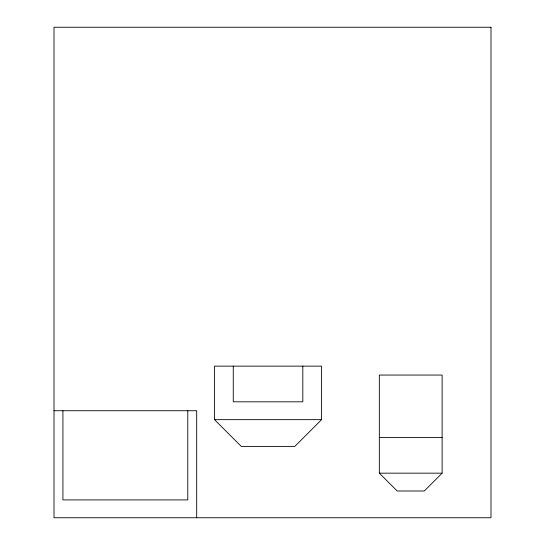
<?xml version="1.0" encoding="UTF-8"?>
<svg xmlns="http://www.w3.org/2000/svg" width="545" height="545" viewBox="0 0 545 545"><rect width="100%" height="100%" fill="white"/><g stroke="black" fill="none" stroke-linecap="round" stroke-linejoin="round"><path stroke-width="0.82" d="M321.55 419.65L294.797 446.403L241.285 446.403L214.532 419.65L214.532 366.138L321.55 366.138L321.55 419.65L214.532 419.65M442.124 473.162L424.289 490.997L397.176 490.997L379.34 473.162L379.34 375.062L442.124 375.062L442.124 473.162L379.34 473.162M54.003 410.732L196.697 410.732L196.697 517.75M379.34 437.485L442.124 437.485M302.822 366.138L302.822 401.815L233.26 401.815L233.26 366.138M187.78 410.732L187.78 499.915L62.92 499.915L62.92 410.732M490.997 27.25L54.003 27.25L54.003 517.75L490.997 517.75L490.997 27.25"/></g></svg>
